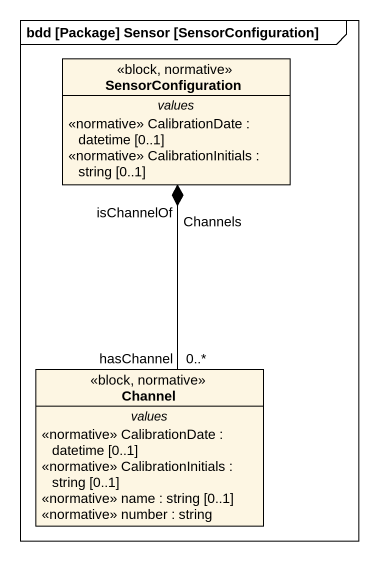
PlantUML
@startuml
mainframe bdd [Package] Sensor [SensorConfiguration]
hide circle
hide empty members
class SensorConfiguration <<block, normative>> {
  -- values --
  <<normative>> CalibrationDate : datetime [0..1]
  <<normative>> CalibrationInitials : string [0..1]
}
class Channel <<block, normative>> {
  -- values --
  <<normative>> CalibrationDate : datetime [0..1]
  <<normative>> CalibrationInitials : string [0..1]
  <<normative>> name : string [0..1]
  <<normative>> number : string
}
Channel "hasChannel\n0..*" -up-* "isChannelOf" SensorConfiguration : Channels
@enduml
